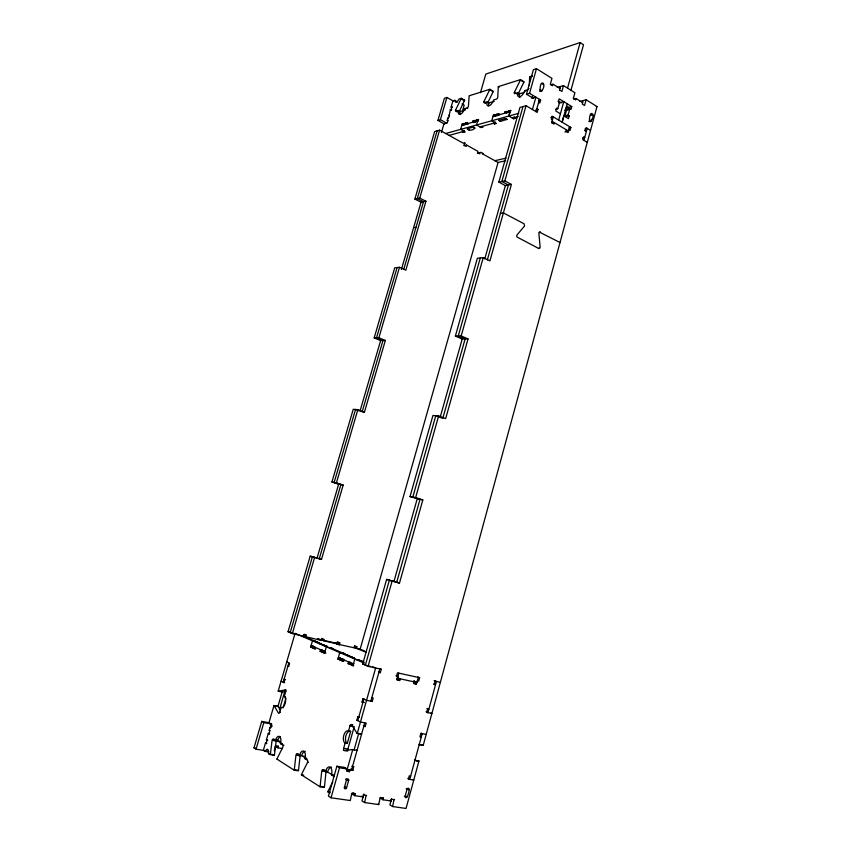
<?xml version="1.0" encoding="UTF-8"?>
<svg xmlns="http://www.w3.org/2000/svg" width="851" height="851" viewBox="0 0 851 851"><rect width="100%" height="100%" fill="white"/><g stroke="black" fill="none" stroke-linecap="round" stroke-linejoin="round"><path stroke-width="1.28" d="M529.29 85.249L529.641 77.143A1.649 0.798 -59.7 0 1 529.716 76.739L531.832 76.079A1.649 0.808 -59.7 0 1 532.343 76.164M517.855 94.535L523.865 82.185A1.628 0.787 -60 0 0 524.025 81.77L520.535 79.632L498.388 86.589A1.585 0.745 -60.7 0 0 498.314 86.983L497.707 97.461A1.585 0.755 -60.9 0 1 496.378 99.152L493.591 99.982A5.51 2.606 -61.1 0 1 488.974 105.843A5.51 2.606 -61.1 0 1 487.155 101.918L484.432 102.737A1.564 0.734 -61.2 0 1 483.932 101.62L489.687 89.695A1.564 0.734 -61 0 0 489.836 89.281L493.272 91.323A1.564 0.734 -60.9 0 1 493.123 91.738L487.846 102.641M326.422 770.825A1.798 0.925 -80.2 0 0 326.018 771.676L324.454 786.92A1.819 0.925 -80.5 0 1 324.348 787.441L320.04 786.803L301.382 774.814A1.766 0.883 -79.9 0 1 301.552 774.357L307.615 762.294A1.766 0.883 -79.6 0 0 307.307 760.134L304.945 758.677A6.117 3.032 -79.4 0 0 303.881 751.21A6.117 3.032 -79.4 0 0 299.499 755.337L297.201 753.922A1.734 0.851 -79.3 0 0 295.957 755.092L294.297 769.708A1.745 0.851 -79.6 0 1 294.201 770.198L298.403 770.846A1.745 0.862 -79.7 0 0 298.51 770.357L300.137 755.773A1.734 0.862 -79.4 0 1 300.371 755.209M320.04 786.803A1.819 0.925 -80.4 0 0 320.146 786.292L321.742 771.006A1.808 0.925 -80.1 0 1 323.05 769.804L324.486 770.027M276.862 739.923A1.659 0.798 -78.6 0 0 276.16 741.04L274.469 755.018A1.67 0.798 -79 0 1 274.362 755.486L268.767 753.869A1.67 0.798 -78.8 0 1 268.416 752.39A3.34 1.574 -78.8 0 0 267.703 749.433A3.34 1.574 -78.8 0 0 265.767 750.688A1.659 0.787 -78.7 0 1 264.799 751.316L263.331 750.38L265.469 743.051L266.15 743.168M270.267 754.826A1.681 0.798 -78.9 0 0 270.363 754.358L272.075 740.349A1.67 0.798 -78.6 0 1 273.245 739.211L274.607 739.445M560.022 242.524L539.704 232.249L538.864 233.451L540.151 247.226L539.555 248.301L538.513 248.375L516.823 236.908L516.77 235.227L524.546 225.983L524.088 223.781L503.398 212.92L500.399 213.41M588.786 121.597L591.147 121.012C596.264 114.151 589.456 108.673 589.488 119.991A1.191 0.872 80.6 0 0 590.02 121.576A1.191 0.872 80.6 0 0 591.147 121.012L591.594 119.374M405.023 796.685C406.991 801.089 409.48 790.632 409.054 789.675A1.34 1.011 -65.7 0 0 408.384 788.239A1.34 1.011 -65.7 0 0 407.023 789.356L405.023 796.685L404.331 796.281M412.841 779.559L413.767 780.069L408.374 779.208L409.299 775.814L410.65 776.027M433.648 683.97L435.531 684.757L434.212 684.47L435.127 681.151L434.414 680.853M584.786 130.682L586.094 127.682L590.53 130.384M583.935 140.341L587.201 128.363L585.116 128.863M416.49 761.102L418.681 760.911A1.776 1.021 -81.3 0 1 418.969 760.975L406.055 808.45L392.619 806.546L389.886 804.886L391.481 799.057M418.969 744.402A1.766 1.011 -80.6 0 0 419.224 744.604L423.224 745.327L597.008 106.566L586.137 99.769L579.893 101.471M582.382 102.907L582.999 100.62M380.248 798.132L382.961 799.77L391.279 800.982L391.29 798.983M392.619 806.546L394.045 799.387M586.137 99.769L584.563 105.503L582.329 104.109L582.722 102.673L575.978 98.471L573.893 99.046M567.213 103.769L562.128 122.193L563.862 115.874L568.436 118.651L569.234 115.747L568.096 115.055L564.99 115.864L566.713 109.598L567.862 110.3L568.649 107.407L566.553 106.12M570.947 90.259L583.509 44.773L580.137 42.55L485.825 74.069L480.432 92.748M568.096 115.055L569.83 108.768L570.968 109.471L571.766 106.577L559.181 98.822L558.373 101.748L559.522 102.45L557.767 108.768L555.703 109.332M363.888 793.94L361.962 800.897L364.632 802.567L378.738 804.567L380.195 797.366M414.256 680.715L413.65 682.949L416.437 684.14L418.298 677.439M414.203 681.874L413.746 683.566L416.437 684.14M566.255 129.756L565.851 131.214L568.128 132.575L569.734 126.767M382.961 799.77L382.982 797.77M575.978 98.471L575.584 99.918L573.319 98.514L574.914 92.738L563.522 85.611L557.341 87.44M417.756 676.949L419.628 677.726L418.703 681.077L417.362 680.789M552.448 119.789L551.288 119.097L552.097 116.162L570.861 127.448L570.064 130.352L568.925 129.671M559.469 90.004L560.415 86.525M398.832 673.141L396.938 679.917L399.693 680.513L400.161 678.821M364.632 802.567L366.121 795.302M563.522 85.611L561.905 91.419L559.607 89.993M558.671 120.119L563.777 101.663L558.969 102.982M567.532 88.121L580.137 42.55M347.155 769.453L352.952 770.378L353.495 766.602M363.781 726.318L365.217 726.584L366.185 723.105L360.473 722.031L356.92 720.201L357.888 716.744L358.601 716.882M362.909 702.5L362.015 702.064L362.983 698.618L366.558 700.341L372.238 701.479L373.206 698.033L371.791 697.746M378.897 672.375L380.301 672.684L381.259 669.258L379.45 668.482M536.821 108.694L538.013 109.407L537.183 112.364L526.046 105.705L519.961 107.417L498.867 182.093L505.388 185.614L511.398 184.433L489.931 260.885L483.24 257.608L477.347 258.289L455.37 336.081L462.199 339.038L468.029 338.921L445.658 418.607L438.637 415.926L432.936 415.49L410.022 496.58L422.809 499.973L399.481 583.095L389.354 580.244L365.387 665.184L370.174 666.237M560.011 88.536L553.065 84.206L552.661 85.674L550.331 84.228L551.959 78.377L536.47 68.686L533.407 69.665L526.471 94.227L529.535 93.323L540.63 100.067L539.8 103.014L538.619 102.301M351.814 793.206L350.293 800.525L331.039 797.791L328.443 796.111L336.879 766.219L344.644 767.464L347.282 769.027L339.496 767.783L336.879 766.219M361.898 796.079L363.239 796.908L354.644 795.664L355.133 793.909L352.931 792.536M331.039 797.791L339.496 767.783M368.079 666.344L392.109 581.073L386.62 579.403L362.717 664.025L368.079 666.344L381.259 669.258M410.022 496.58L415.618 497.622L438.637 415.926M455.37 336.081L461.168 335.943L483.24 257.608M498.867 182.093L504.856 180.88L526.046 105.705M529.535 93.323L536.47 68.686M345.102 743.072L347.251 743.444L350.655 731.371L348.516 730.977A6.351 3.34 -79.4 0 0 343.783 735.37A6.351 3.34 -79.4 0 0 345.102 743.072L343.644 748.263A1.819 0.957 -79.7 0 0 344.017 750.497L347.602 751.103M399.481 583.095L393.97 581.414L417.192 498.92M440.286 416.862L462.199 339.038M484.73 259.012L505.388 185.614M347.814 750.029A1.819 0.957 -79.8 0 1 347.931 749.008L354.239 726.594M343.4 768.251L343.655 767.368L346.283 768.932M532.364 96.408L531.811 98.365L535.896 97.184L532.428 109.524M357.803 720.659L363.877 699.043M396.715 582.254L419.99 499.441L412.809 497.101L435.776 415.714L442.786 418.373L465.103 338.975L458.264 336.007L480.283 257.959M487.315 259.959L508.377 185.029L501.856 181.486L522.993 106.566M356.771 750.295A1.84 0.979 -80 0 1 357.048 750.369L352.729 749.625L346.665 771.208L349.57 771.676L349.623 769.655M361.345 733.966A1.83 0.979 -79.5 0 0 361.59 734.168L357.282 733.392L375.631 668.014L372.44 666.641M354.069 750.029L358.643 733.711M540.087 89.663C540.045 77.984 547.278 83.728 541.853 90.749A1.245 0.925 78.2 0 1 540.662 91.312A1.245 0.925 78.2 0 1 540.087 89.663L541.853 90.749L539.8 91.355M346.517 787.973L348.633 780.41A1.394 1.085 -63.2 0 0 347.91 778.92A1.394 1.085 -63.2 0 0 346.453 780.069L344.293 787.856L344.729 788.781L345.963 788.717L346.517 787.973L344.761 786.877M364.76 722.839L351.506 770.144L350.623 769.623M370.823 701.192L379.854 668.95M535.992 111.662L539.449 99.344M514.334 117.576L515.504 118.257L513.557 118.789L508.855 116.044L510.089 111.704L492.974 116.523M513.557 118.789L514.174 116.63M348.516 730.977L349.974 725.807A1.808 0.957 -79.1 0 1 351.325 724.541L357.048 733.179A1.83 0.979 -79.4 0 0 357.282 733.392M343.24 661.301L340.9 660.419L341.368 658.78L343.655 659.291M499.282 113.938L496.814 114.13L496.41 115.555L496.984 115.896M493.389 123.289L494.548 123.959L495.154 121.842M342.549 661.153L343.017 659.504L343.708 659.663M498.292 115.023L498.697 113.598M350.272 662.684L349.804 664.354L348.112 663.61L348.591 661.95L350.665 662.408M504.622 113.247L505.037 111.811L507.536 111.609M354.165 647.366L354.58 645.877L356.867 646.824L356.452 648.313M506.547 112.704L506.951 111.268M353.612 665.876L351.218 664.971L351.686 663.312L353.995 663.812M511.089 110.609L508.558 110.811L508.153 112.247L508.738 112.598M352.92 665.727L354.814 659.057L362.069 661.025L360.686 660.716M508.855 116.044L510.494 110.268M321.901 638.335L321.465 639.846L323.688 640.782L336.858 643.813L337.283 642.303L339.804 642.888L339.123 645.292M336.868 644.345L337.56 641.952L339.804 642.888M480.124 152.542L479.751 153.861L477.571 152.659L477.943 151.34L466.593 145.064L464.072 145.702M340.209 659.972L337.89 659.1L339.751 652.568L345.208 653.802L342.208 652.791M495.825 114.917L493.378 115.108L491.761 120.768L496.41 123.448L494.548 123.959M339.528 659.812L339.996 658.185L340.677 658.334M494.846 115.991L495.25 114.577M464.774 142.521L463.997 145.17L466.21 146.393L466.593 145.064M322.338 652.089L320.104 651.249L320.561 649.664L322.582 650.121M475.411 120.672L473.06 120.853L472.656 122.236L473.518 122.725M323.688 640.782L324.125 639.271L321.55 638.675M321.657 651.94L322.114 650.345M474.837 120.342L474.433 121.736L475.018 122.055M332.007 648.409L333.347 648.717L326.369 646.813L324.529 653.206L322.965 652.515L323.423 650.919L324.093 651.068M475.922 121.31L476.326 119.927L478.698 119.746M478.124 119.417L476.517 124.98L481.134 127.607L482.932 127.118L481.783 126.459M274.299 750.848L275.394 745.636M462.657 110.46L464.189 105.162L462.029 103.918M282.543 748.614L277.979 747.859L278.075 746.082M312.849 647.909L310.668 647.09L312.487 640.835L317.806 642.058L314.966 641.101M463.582 124.778L463.976 123.416L462.253 123.906L460.668 129.363L465.231 131.926L463.508 132.394L462.37 131.756M312.179 647.76L312.636 646.196M315.434 647.42L314.976 648.994L313.445 648.313L313.902 646.749L314.572 646.898M467.752 122.831L465.433 123.001L465.04 124.374L465.603 124.693M463.508 132.394L464.093 130.352M467.178 122.512L466.784 123.884L467.646 124.374M292.34 633.58L314.593 557.501L310.19 556.16L288.042 631.729L292.34 633.58L321.859 640.505L317.731 638.761M357.845 409.65L353.239 409.299L331.922 482.028L336.422 482.868L357.845 409.65L364.462 412.075L385.333 340.485L378.865 337.804L374.163 337.911L394.704 267.852L399.481 267.299L405.821 270.214L425.936 201.23L419.734 198.092L414.863 199.081L434.659 131.554L439.605 130.15L462.167 142.617L465.231 143.628M378.865 337.804L399.481 267.299M419.734 198.092L439.605 130.15M268.863 723.042L273.979 705.532L277.99 706.287A1.628 0.777 -77.8 0 1 278.171 706.468L280.373 710.234M285.872 691.352L282.383 692.012L278.171 691.182L295.074 633.346L364.037 663.025M310.19 556.16L317.072 558.054L338.655 484.187L343.187 485.038L321.497 559.394L312.381 556.831L290.18 632.655L296.329 634.069M360.207 410.437L380.62 340.57L385.333 340.485M401.385 269.501L421.054 202.198L425.936 201.23M441.446 132.416L443.967 123.778L447.275 122.821L448.051 120.151L447.222 120.395L447.934 117.949L448.764 117.704L450.328 109.747L451.721 109.811M267.767 740.466L266.384 739.923L268.288 733.392L269.31 733.573M269.671 733.934L268.99 733.817L269.905 730.69L269.203 730.264L270.044 727.403L270.714 727.52M272.299 726.158L270.501 725.839L271.065 723.903L268.969 722.669L261.757 721.382L253.992 747.859L256.055 749.188L265.597 750.742M283.223 682.236L288.851 662.982M319.274 558.724L340.911 484.613L334.166 482.443L355.537 409.469L361.037 411.49M403.778 269.235L423.49 201.719L417.288 198.591L437.127 130.852M451.668 107.407L451.104 107.088L452.913 100.897L454.679 100.344L457.476 101.95M271.554 723.52L271.448 725.275M266.852 743.604L266.172 743.487L267.086 740.349M284.606 682.736L283.936 682.598L284.84 679.513L284.128 679.151L284.798 679.289M451.168 109.492L451.934 106.832L452.498 107.152M277.883 706.66L282.341 691.384M279.5 709.553L284.883 691.055M273.979 705.532A1.628 0.777 -77.7 0 1 274.16 705.713L278.554 713.298A1.649 0.787 -77.9 0 0 279.724 712.138L281.096 707.436A5.744 2.766 -77.7 0 0 285.202 703.351A5.744 2.766 -77.7 0 0 284.277 696.501L285.638 691.82A1.628 0.787 -77.4 0 0 285.383 689.884L278.383 691.225A1.617 0.777 -77.3 0 1 278.171 691.182M303.52 636.697L304.222 634.261L306.413 635.186L303.786 634.58L303.35 636.112L316.487 641.75M283.117 707.819L285.947 698.107M444.637 124.161L437.925 120.416L444.424 98.248L446.913 97.45L453.711 101.354M256.055 749.188L263.831 722.627L261.757 721.382M397.087 267.576L376.504 337.858L382.971 340.528L362.132 411.895L364.462 412.075M437.925 120.416L440.403 119.683L446.913 97.45M465.252 109.981L460.253 111.481L458.561 110.513L456.019 111.279A1.5 0.691 -62 0 1 455.562 110.183L461.082 98.673A1.511 0.691 -61.7 0 0 461.231 98.28L464.603 100.237A1.5 0.691 -61.7 0 1 464.455 100.631L458.944 112.119M524.205 92.376L519.599 93.759L517.855 92.695L514.919 93.578A1.628 0.787 -60.3 0 1 514.355 92.429L520.376 80.058A1.628 0.787 -60.1 0 0 520.535 79.632M332.752 781.931L327.986 791.324A1.851 0.947 -80.8 0 0 327.816 791.792L329.603 792.941A1.851 0.947 -80.8 0 0 329.88 793.026M467.316 128.969C472.028 133.469 481.4 123.416 467.316 128.969L469.029 129.937M498.824 120.321L500.569 121.331L507.164 119.31L505.164 118.576L498.824 120.321L500.569 121.331M461.231 98.28L459.444 98.844A1.5 0.681 -61.8 0 0 458.604 99.599L457.944 100.769A3 1.362 -61.8 0 1 455.242 101.609L455.189 100.663A1.489 0.681 -61.9 0 0 454.679 100.344M489.836 89.281L469.209 95.769A1.521 0.702 -61.5 0 0 469.135 96.152L468.412 106.311A1.521 0.702 -61.7 0 1 467.156 107.928L464.561 108.705A5.297 2.447 -61.9 0 1 460.189 114.342A5.297 2.447 -61.9 0 1 458.561 110.513M463.263 100.652L464.603 100.237M451.104 107.088L451.934 106.832M517.855 92.695A5.734 2.787 -60.2 0 0 519.876 96.716A5.734 2.787 -60.2 0 0 524.759 90.621L527.758 89.717M487.155 101.918L488.889 102.928L494.25 101.333M551.001 84.823L553.065 84.206M538.577 100.641L540.63 100.067M461.848 125.267L477.719 120.81M445.616 133.533L518.78 113.3M535.96 109.97L538.013 109.407M449.009 135.405L464.093 131.288M479.985 126.948L495.25 122.778M512.387 118.108L518.174 116.523M565.564 108.247L571.766 106.577M564.67 110.162L569.83 108.768M550.884 117.491L553.267 116.864L551.639 122.725L553.958 124.118L554.363 122.65L552.299 123.172M596.221 106.779L597.008 106.566M569.234 115.747L566.117 116.555L564.99 115.864M591.243 115.279L592.817 114.874M568.787 127.958L570.861 127.448M477.432 153.201L480.985 152.34L483.155 153.542L482.304 153.744L498.069 162.456L360.154 649.164L340.134 644.707L335.932 642.952M564.926 132.001L568.542 131.128L552.054 121.267M585.637 131.416L586.424 131.235L585.307 130.554M582.637 137.947L584.722 137.458L583.605 136.788L582.818 139.67L587.275 142.34M494.803 160.701L506.037 158.137M497.995 162.467L505.696 160.733M413.586 227.749L416.001 227.355M539.077 232.429L539.704 232.249M538.396 248.513L539.555 248.301M344.017 750.497L352.452 749.561A1.84 0.979 -79.9 0 1 352.729 749.625M346.548 654.94L354.282 658.036L346.548 654.94L348.538 655.504M352.261 793.483L355.133 793.909M366.568 795.579L363.281 794.887M380.652 797.632L383.439 798.047M391.747 799.259L394.502 799.663M391.152 800.504L390.481 800.408A1.787 0.989 -82.1 0 0 390.311 800.865L391.258 801.429M327.816 791.792L330.22 792.143M320.146 786.292L323.742 786.824M344.389 787.43L346.57 787.749M405.087 796.472L407.118 796.77L406.427 796.366M301.382 774.814L303.733 775.176M325.539 771.336A6.372 3.276 -80.2 0 1 330.199 767.102A6.372 3.276 -80.2 0 1 331.433 774.953L333.592 775.282L323.05 769.804M294.297 769.708L297.807 770.251M322.455 771.123L326.018 771.676M307.615 762.294L308.317 762.4M273.245 739.211L275.384 740.519A5.872 2.819 -78.7 0 1 279.522 736.498A5.872 2.819 -78.7 0 1 280.436 743.625L282.617 744.965A1.691 0.819 -78.8 0 1 282.883 747.018L277.086 758.667A1.702 0.819 -79.1 0 0 276.926 759.103L277.607 759.209M304.945 758.677L307.051 759.018L301.605 755.677L299.499 755.337M353.931 766.868L351.825 766.24M268.767 753.869L270.139 754.092M270.363 754.358L273.788 754.901M297.201 753.922L298.595 754.146M253.992 747.859L256.268 748.231M296.659 755.209L300.137 755.773M265.48 751.433L268.884 751.986M275.745 745.859L278.426 746.306M278.149 746.923L275.873 746.55L277.979 747.859M272.756 740.466L276.16 741.04M266.384 739.923L267.405 740.093M280.436 743.625L282.489 743.965L277.437 740.87L275.384 740.519M283.309 745.082L283.989 745.199M414.66 760.22L418.969 760.975M344.357 748.391L347.931 749.008M269.203 730.264L269.884 730.381M263.831 722.627L271.065 723.903M357.048 733.179L360.633 733.839M419.639 744.519L422.979 745.125A1.766 1.021 -80.7 0 0 423.224 745.327M421.298 736.998L419.958 736.753L420.873 733.381L426.202 734.381M352.048 724.68L352.761 724.807M279.724 712.138L280.405 712.266M349.974 725.807L353.527 726.467M281.096 707.436L282.106 707.628M356.92 720.201L357.633 720.34M274.16 705.713L277.5 706.341M359.494 717.329L357.888 716.744M284.277 696.501L285.287 696.703M285.383 689.884L286.053 690.023M362.015 702.064L364.388 702.532M362.983 698.618L363.696 698.767M284.84 679.513L285.5 679.651M288.617 666.195L287.946 666.056L288.659 666.407L289.563 663.323L286.713 661.95L287.702 662.163M397.428 678.226L416.905 682.47L413.671 681.087M348.112 663.61L350.421 664.11M351.218 664.971L353.527 665.482M340.538 657.951L338.358 657.461L353.388 664.057M362.717 664.025L365.058 664.546M337.89 659.1L340.166 659.599M419.628 677.726L397.449 672.833L396.513 676.226L397.885 676.524L396.045 675.737M435.127 681.151L440.371 682.311M340.9 660.419L343.868 661.078M313.445 648.313L315.678 648.813M352.069 657.451L354.133 657.908M320.104 651.249L322.348 651.76M322.965 652.515L325.89 653.164M313.264 646.005L311.126 645.526L324.986 651.611M310.668 647.09L312.902 647.59M318.806 643.154C342.198 652.089 309.147 639.782 320.806 643.611M323.954 645.366L325.965 645.824M354.399 646.249L356.867 646.824M288.042 631.729L290.489 632.293M317.604 638.952L338.379 643.728L336.134 642.792M386.62 579.403L393.97 581.414M317.072 558.054L321.497 559.394M336.422 482.868L343.187 485.038M331.922 482.028L338.655 484.187M415.618 497.622L422.809 499.973M374.163 337.911L380.62 340.57M360.09 649.132L364.654 651.015M354.144 647.356L366.196 652.345M434.212 680.523L436.435 681.438L427.925 712.681L426.043 711.819M334.603 642.867L336.858 643.813M330.422 647.728L343.847 653.494M358.962 659.982L364.122 662.195M399.236 678.428L397.396 677.63L396.928 679.321L399.693 680.513M461.168 335.943L468.029 338.921M378.493 671.896L380.301 672.684M426.957 708.479L428.84 709.33L427.51 709.064L426.596 712.404L431.893 713.468L430.946 713.042M370.44 700.618L372.238 701.479M421.277 733.179L422.213 733.636L409.725 779.431L407.884 778.399M414.863 199.081L421.054 202.198M281.107 681.14L283.936 682.598M363.43 725.658L365.217 726.584M504.856 180.88L511.398 184.433M440.403 119.683L446.732 123.225M447.222 120.395L447.786 120.714M462.253 123.906L464.157 125.108M447.934 117.949L448.498 118.268M465.433 123.001L467.912 124.406M473.188 127.363L474.911 128.331M448.711 115.289L449.562 115.768M450.328 109.747L451.168 110.226M455.562 110.183L457.444 111.258M473.06 120.853L475.549 122.267M456.583 111.598L457.147 111.917M406.969 788.483L409.054 789.675L406.097 788.834M476.326 119.927L478.241 121.023M467.156 107.928L467.72 108.258M464.561 108.705L465.412 109.194M461.646 99.003L464.455 100.631M496.814 114.13L498.867 115.364M493.378 115.108L495.314 116.225M405.672 796.174L406.363 796.579M505.164 118.576L506.919 119.597M505.037 111.811L506.983 112.949M483.932 101.62L485.836 102.737M485.006 103.067L485.581 103.407M508.558 110.811L510.515 111.96M350.74 769.07L352.952 770.378M269.554 723.456L271.65 724.701L270.746 727.818L270.044 727.403M490.261 90.036L493.123 91.738M346.931 770.102L349.57 771.676M498.388 86.589L498.963 86.94M498.314 86.983L498.888 87.323M514.355 92.429L517.27 94.184M560.426 113.789L555.809 110.992L556.618 108.066L557.767 108.768M526.471 94.227L533.12 98.248M524.759 90.621L525.641 91.153M345.995 778.803L348.633 780.41L345.793 779.665M268.288 733.392L268.99 733.817M277.33 739.902L279.66 741.327M303.637 755.986L305.892 757.369M589.488 119.991L591.147 121.012M558.171 100.982L561.33 102.918M520.961 80.409L523.865 82.185M331.433 774.953L333.986 776.527M378.057 804.152L378.738 804.567M541.8 83.526L543.566 84.621M591.115 114.023L592.764 115.055M529.716 76.739L530.301 77.101M531.832 76.079L532.418 76.441M344.815 786.664L345.697 787.207M351.995 794.015L354.644 795.664M265.469 743.051L266.172 743.487M267.405 751.039L268.512 751.741M274.362 755.486L272.873 754.529A1.67 0.798 -78.9 0 1 272.682 754.326M276.926 759.103L294.201 770.198M414.735 760.22A1.776 1.011 -81.2 0 1 414.948 760.283M282.383 692.012A1.617 0.777 -77.4 0 1 282.17 691.969M347.251 743.444A6.34 3.34 -79.5 0 1 345.921 735.753A6.34 3.34 -79.5 0 1 350.655 731.371M277.437 740.87A5.861 2.83 -78.7 0 1 280.415 736.7M301.605 755.677A6.106 3.042 -79.4 0 1 305.254 751.327M327.688 771.676A6.372 3.276 -80.3 0 1 331.56 767.187M528.95 88.515A1.649 0.808 -60 0 1 528.779 88.812M519.961 97.514A5.734 2.798 -60.2 0 1 519.599 93.759M460.21 114.662A5.287 2.447 -61.8 0 1 460.253 111.481M488.697 105.715A5.5 2.617 -61.1 0 1 488.889 102.928M540.502 232.323L539.864 232.27L540.502 232.323"/></g></svg>
